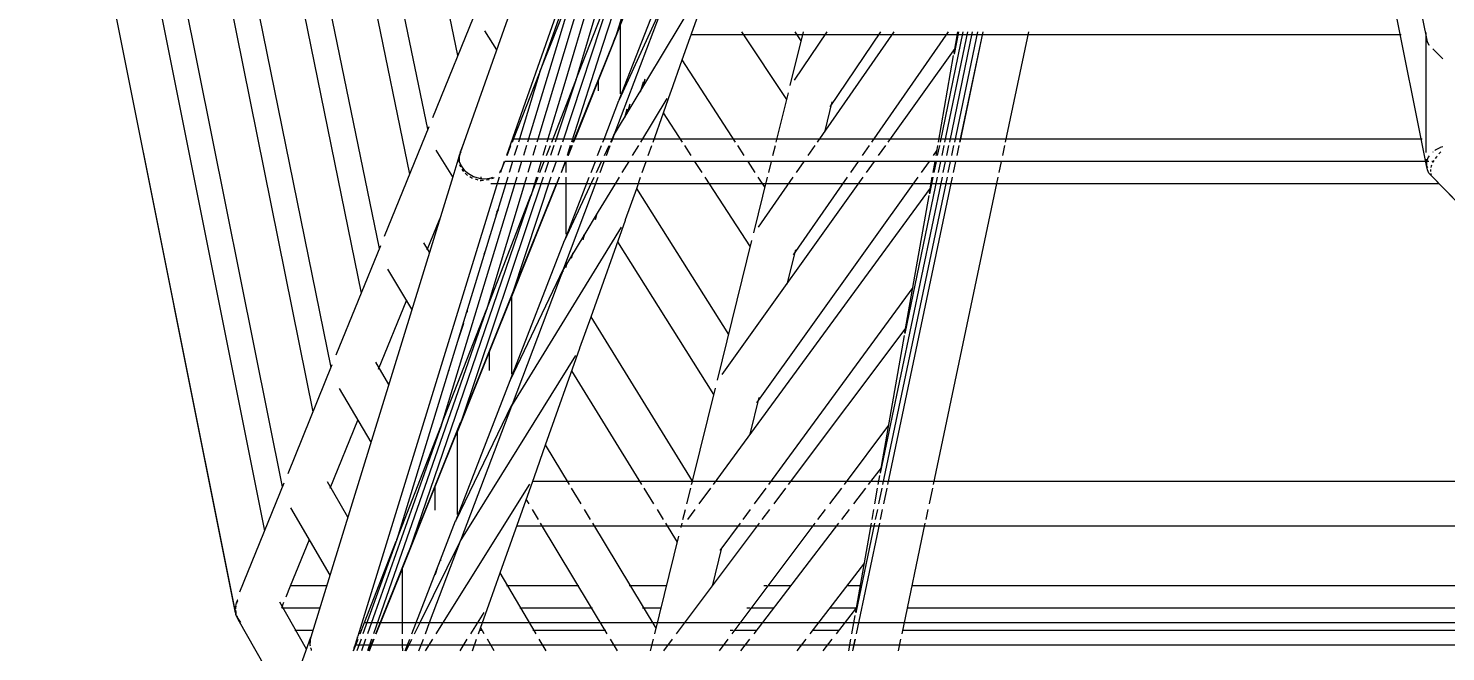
# Model space of a CAD drawing. Header units: millimetres. Extents: x 886808 to 1650903, y -1008069 to 230892.
# Drawn here: x 1014289 to 1015241, y -509511 to -509093 of the extents above; entities that cross this region are included whole.
import ezdxf
from ezdxf.xclip import XClip

# ---------------------------------------------------------------- set-up
doc = ezdxf.new("R2010")
doc.units = ezdxf.units.MM
doc.header["$XCLIPFRAME"] = 0
doc.layers.get('0').update_dxf_attribs({"lineweight": 0})
doc.layers.add('A_Dim', color=8, linetype='Continuous', lineweight=5)
doc.styles.add('TIÊU ĐỀ', font='arial.ttf', dxfattribs={"height": 230})
doc.dimstyles.new('1-100', dxfattribs={"dimtxt": 230, "dimasz": 150, "dimexe": 150, "dimexo": 300, "dimgap": 90, "dimtad": 1, "dimdec": 0, "dimrnd": 5, "dimzin": 0, "dimtxsty": 'TIÊU ĐỀ', "dimblk": 'ARCHTICK', "dimcen": 100, "dimdle": 120, "dimclrd": 256, "dimclre": 256, "dimclrt": 2, "dimadec": 0, "dimazin": 0, "dimtfac": 1, "dimtdec": 0, "dimtix": 1, "dimtmove": 1, "dimatfit": 3, "dimldrblk": 'OPEN30', "dimfxl": 900, "dimtolj": 1, "dimtzin": 0, "dimlwd": 13, "dimlwe": 13, "dimarcsym": 1})

# ---------------------------------------------------------------- blocks, each defined once
blk = doc.blocks.new('_ArchTick')
at = {"color": 0, "linetype": 'ByBlock', "const_width": 0.15}
blk.add_lwpolyline([(-0.5, -0.5), (0.5, 0.5)], dxfattribs=at)
blk = doc.blocks.new('*D746')
at = {"layer": 'A_Dim', "lineweight": 13, "transparency": 16777216}
for p, q in [((1013607.93, -512617.13), (1013607.93, -508177.13)), ((1013654.86, -508297.13), (1013457.93, -508297.13)), ((1014374.12, -512497.13), (1013457.93, -512497.13))]:
    blk.add_line(p, q, dxfattribs=at)
at = {"layer": 'Defpoints', "color": 0, "transparency": 16777216}
for p in [(1013607.93, -508297.13), (1013954.86, -508297.13), (1014674.12, -512497.13)]:
    blk.add_point(p, dxfattribs=at)
at = {"layer": 'A_Dim', "lineweight": 13, "transparency": 16777216, "xscale": 150, "yscale": 150, "zscale": 150}
for p, rotation in [((1013607.93, -508297.13), 90), ((1013607.93, -512497.13), 270)]:
    blk.add_blockref('_ArchTick', p, dxfattribs=dict(at, rotation=rotation))
at = {"layer": 'A_Dim', "color": 2, "transparency": 16777216, "insert": (1013400.49, -510397.13), "char_height": 230, "attachment_point": 5, "rotation": 90, "style": 'TIÊU ĐỀ'}
blk.add_mtext('\\A1;4200', dxfattribs=at)
blk = doc.blocks.new('_Open30')
at = {"color": 0, "linetype": 'ByBlock', "lineweight": -2}
for p, q in [((-1, 0.2679), (0, 0)), ((0, 0), (-1, -0.2679)), ((0, 0), (-1, 0))]:
    blk.add_line(p, q, dxfattribs=at)
blk = doc.blocks.new('A$C14C457CE')
for p, q in [((9414.13, 895.32), (9508.94, 1365.83)), ((10065.27, 886.25), (10138.9, 1240.68)), ((9885.03, 1232.72), (10010.27, 875.16)), ((9886.79, 1232.72), (10032.78, 818.99)), ((10085.42, 836.69), (10166.93, 1229.03)), ((10097.71, 806.47), (10175.34, 1184.37)), ((10117.97, 756.66), (10203.49, 1172.98)), ((9941.6, 1167.26), (10063.8, 820.94)), ((10130.16, 726.67), (10211.79, 1128.06)), ((10150.51, 676.65), (10240.04, 1116.91)), ((9414.74, 812.34), (9470.08, 1089.02)), ((9932.31, 1072.93), (9994.27, 865.65)), ((10162.62, 646.84), (10248.25, 1071.77)), ((10183.04, 596.63), (10276.58, 1060.84)), ((9926, 1023.75), (9968.18, 892.95)), ((10195.09, 567.01), (10283.99, 1011.9)), ((10214.45, 511.44), (10314.53, 1011.93)), ((10214.62, 511.94), (10314.53, 1011.93)), ((9958.38, 1006.77), (10011.61, 830.11)), ((9959.57, 898.47), (9928.61, 975.56)), ((9934.36, 978.7), (9959.57, 898.47)), ((9960.13, 833.31), (9894.03, 943.54)), ((9956, 946.79), (9995.16, 828.1)), ((9986.07, 869.65), (9956.05, 946.66)), ((9964.48, 942.49), (9986.07, 869.65)), ((9914.61, 883.32), (9896.41, 934.57)), ((9956.98, 856.46), (9926.19, 935.56)), ((9984.22, 941.25), (10018.6, 828.1)), ((10010.27, 875.16), (9984.42, 940.6)), ((9956.88, 856.59), (9925, 926.1)), ((9959.63, 834.64), (9925.6, 924.51)), ((10082.26, 844.48), (10051.99, 918.91)), ((9956.25, 906.27), (9956.25, 860.59)), ((9956.25, 906.27), (9957.01, 904.43)), ((9986.83, 830.11), (9957.01, 904.43)), ((9413.03, 892.98), (9414.13, 895.32)), ((9415, 821.09), (9415, 901.7)), ((9431.71, 900.11), (9908.65, 900.11)), ((9682.15, 902.12), (9697.73, 828.1)), ((9712.73, 902.12), (9728.31, 828.1)), ((9712.8, 902.12), (9728.38, 828.1)), ((9716.37, 902.12), (9731.89, 828.1)), ((9719.83, 902.12), (9735.27, 828.1)), ((9723.11, 902.12), (9738.48, 828.1)), ((9726.2, 902.12), (9741.48, 828.1)), ((9729.08, 902.12), (9732.14, 887.18)), ((9732.1, 887.82), (9729.58, 902.12)), ((9736.04, 902.12), (9787.46, 828.1)), ((9772.55, 902.12), (9823.97, 828.1)), ((9781.47, 902.12), (9815.5, 851.65)), ((9817.63, 902.12), (9839.47, 869.73)), ((9842.12, 866.04), (9833.19, 902.12)), ((9834.69, 896.06), (9838.74, 902.12)), ((9844.42, 856.73), (9874.74, 902.12)), ((9959.61, 898.39), (9959.57, 898.47)), ((9959.64, 898.32), (9959.61, 898.39)), ((9961.14, 894.56), (9959.64, 898.32)), ((10039.22, 890), (10047.29, 902.8)), ((9403.88, 884.05), (9410.61, 890.61)), ((9412.99, 892.94), (9413.03, 892.98)), ((9731.53, 891.04), (9776.49, 828.1)), ((9742.6, 828.1), (9732.38, 886.23)), ((9987.83, 828.1), (9961.14, 894.56)), ((9961.14, 894.56), (9986.83, 830.11)), ((9968.18, 892.95), (9989.1, 828.1)), ((9878.86, 828.1), (9914.61, 883.32)), ((9922.12, 862.27), (9914.61, 883.32)), ((9940.6, 866.55), (9939.55, 870.59)), ((9940.18, 867.72), (9940.75, 868.6)), ((9942.79, 861.77), (9940.77, 868.57)), ((9971.22, 868.99), (9971.22, 862.56)), ((9986.07, 869.65), (10000.06, 828.1)), ((10002.26, 828.1), (9986.14, 869.44)), ((10010.27, 875.16), (10024.66, 828.1)), ((10027.97, 830.11), (10010.48, 874.46)), ((9851.5, 828.1), (9843.32, 861.16)), ((9922.13, 862.12), (9922.12, 862.27)), ((9922.18, 861.98), (9922.13, 862.12)), ((9922.2, 861.9), (9922.18, 861.98)), ((9922.2, 861.9), (9922.23, 861.86)), ((9922.23, 861.86), (9922.28, 861.76)), ((9927.24, 847.73), (9922.28, 861.76)), ((9942.46, 828.1), (9924.77, 857.24)), ((9994.27, 865.65), (10005.5, 828.1)), ((9818.73, 835.65), (9813.91, 855.14)), ((9914.53, 828.1), (9927.24, 847.73)), ((9934.21, 828.1), (9927.24, 847.73)), ((9951.57, 847.31), (9949.61, 853.82)), ((9953.17, 844.68), (9951.69, 850.34)), ((9957, 856.34), (9956.98, 856.46)), ((9957.01, 856.3), (9957, 856.34)), ((9957.01, 856.3), (9957.15, 856.02)), ((9967.17, 830.11), (9957.15, 856.02)), ((10016.62, 854.11), (10016.68, 854.21)), ((10114.65, 764.82), (10084.66, 838.57)), ((9417.71, 830.11), (10027.97, 830.11)), ((9959.6, 834.07), (9958.64, 837.24)), ((9959.63, 834.64), (9959.82, 834.28)), ((9960.13, 833.31), (9959.63, 834.64)), ((9961.76, 830.11), (9959.82, 834.28)), ((9962.1, 828.1), (9960.13, 833.31)), ((9962.7, 828.1), (9961.76, 830.11)), ((9967.95, 828.1), (9967.17, 830.11)), ((9987.63, 828.1), (9986.83, 830.11)), ((9986.83, 830.11), (9987.68, 828.1)), ((10011.61, 830.11), (10012.22, 828.1)), ((10028.76, 828.1), (10027.97, 830.11)), ((9403.89, 824.87), (9405.57, 824.39)), ((9405.1, 821.5), (9405.58, 821.11)), ((9405.57, 824.39), (9405.75, 824.3)), ((9405.58, 821.11), (9406.47, 820.12)), ((9405.93, 824.2), (9408.94, 822.68)), ((9407.77, 818.68), (9408.19, 818.21)), ((9408.94, 822.68), (9409.25, 822.44)), ((9410.47, 821.46), (9410.61, 821.35)), ((9412.99, 818.78), (9413.67, 817.88)), ((9698.23, 825.72), (9699.65, 818.99)), ((9728.81, 825.72), (9730.23, 818.99)), ((9728.88, 825.72), (9730.3, 818.99)), ((9732.39, 825.72), (9733.79, 818.99)), ((9735.77, 825.72), (9737.17, 818.99)), ((9738.97, 825.72), (9740.37, 818.99)), ((9741.97, 825.72), (9743.36, 818.99)), ((9744.2, 818.99), (9743.02, 825.72)), ((9743.56, 822.61), (9746.15, 818.99)), ((9778.19, 825.72), (9782.99, 818.99)), ((9789.12, 825.72), (9793.79, 818.99)), ((9825.63, 825.72), (9830.3, 818.99)), ((9853.75, 818.99), (9852.09, 825.72)), ((9872.96, 818.99), (9877.32, 825.72)), ((9908.64, 818.99), (9912.99, 825.72)), ((9937.44, 818.99), (9935.06, 825.72)), ((9947.99, 818.99), (9943.91, 825.72)), ((9965.55, 818.99), (9963.01, 825.72)), ((9966.96, 818.99), (9963.82, 825.72)), ((9971.49, 818.99), (9968.88, 825.72)), ((9991.29, 818.99), (9988.59, 825.72)), ((9988.63, 825.72), (9991.29, 818.99)), ((9991.49, 818.99), (9988.79, 825.72)), ((9989.86, 825.72), (9992.03, 818.99)), ((9995.94, 825.72), (9998.16, 818.99)), ((10000.86, 825.72), (10003.13, 818.99)), ((10005.81, 818.99), (10003.18, 825.72)), ((10006.21, 825.72), (10008.22, 818.99)), ((10012.94, 825.72), (10014.97, 818.99)), ((10019.32, 825.72), (10021.36, 818.99)), ((10025.39, 825.72), (10027.45, 818.99)), ((10032.35, 818.99), (10029.7, 825.72)), ((10063.55, 821.63), (10061.58, 826.65)), ((10063.32, 821.72), (10063.52, 821.45)), ((10063.39, 821.51), (10063.8, 820.94)), ((10063.52, 821.45), (10064.62, 818.39)), ((10063.74, 820.52), (10063.84, 820.56)), ((10063.8, 820.94), (10063.82, 820.89)), ((10063.82, 820.89), (10063.9, 820.58)), ((10063.96, 820.61), (10063.82, 820.89)), ((10063.84, 820.56), (10063.9, 820.58)), ((10063.9, 820.58), (10063.96, 820.61)), ((10063.9, 820.58), (10064.58, 818.13)), ((10068.81, 804.78), (10079.85, 822.73)), ((9408.19, 818.21), (9408.89, 817.15)), ((9409.92, 815.61), (9410.24, 815.11)), ((9410.24, 815.11), (9410.71, 814.05)), ((9410.24, 815.11), (9411.13, 815.11)), ((9411.38, 812.5), (9411.6, 812.01)), ((9411.6, 812.01), (9411.79, 811.02)), ((9412.07, 809.58), (9412.16, 809.11)), ((9412.16, 809.11), (9412.07, 808.26)), ((9413.16, 807.22), (9414.18, 809.53)), ((9413.32, 815.11), (9414.71, 815.11)), ((9413.32, 815.11), (10033.88, 815.11)), ((9413.67, 817.88), (9414.71, 815.11)), ((9414.18, 809.53), (9414.74, 812.34)), ((9414.74, 812.34), (9414.21, 810.93)), ((9414.71, 815.11), (9414.74, 812.34)), ((9415, 815.11), (9414.71, 815.11)), ((9415, 815.11), (9415, 816.57)), ((9700.46, 815.11), (9702.04, 807.61)), ((9731.05, 815.11), (9732.63, 807.61)), ((9731.11, 815.11), (9732.69, 807.61)), ((9734.61, 815.11), (9736.18, 807.61)), ((9737.98, 815.11), (9739.54, 807.61)), ((9741.17, 815.11), (9742.73, 807.61)), ((9744.16, 815.11), (9745.71, 807.61)), ((9746.2, 807.61), (9744.88, 815.11)), ((9748.92, 815.11), (9754.28, 807.61)), ((9785.76, 815.11), (9791.12, 807.61)), ((9796.49, 815.11), (9801.7, 807.61)), ((9833, 815.11), (9838.21, 807.61)), ((9856.57, 807.61), (9854.71, 815.11)), ((9865.59, 807.61), (9870.45, 815.11)), ((9901.27, 807.61), (9906.12, 815.11)), ((9941.49, 807.61), (9938.82, 815.11)), ((9954.9, 807.61), (9950.35, 815.11)), ((9969.86, 807.61), (9967.02, 815.11)), ((9972.3, 807.61), (9968.78, 815.11)), ((9975.91, 807.61), (9973, 815.11)), ((9992.8, 815.11), (9992.8, 807.61)), ((9992.85, 815.11), (9993.63, 813.17)), ((9994.24, 812.14), (9993.05, 815.11)), ((9993.28, 815.11), (9994.24, 812.14)), ((9993.74, 812.98), (9993.63, 813.17)), ((9995.86, 807.61), (9993.74, 812.98)), ((9994.58, 811.3), (9994.24, 812.14)), ((9994.58, 811.3), (9996.06, 807.61)), ((9999.44, 815.11), (10001.92, 807.61)), ((10004.43, 815.11), (10006.96, 807.61)), ((10010.24, 807.61), (10007.32, 815.11)), ((10009.38, 815.11), (10011.63, 807.61)), ((10016.14, 815.11), (10018.4, 807.61)), ((10022.54, 815.11), (10024.82, 807.61)), ((10028.64, 815.11), (10030.93, 807.61)), ((10036.06, 809.62), (10033.88, 815.11)), ((10034.15, 815.11), (10036.06, 809.62)), ((10036.06, 809.62), (10036.18, 809.34)), ((10036.18, 809.34), (10036.2, 809.28)), ((10036.2, 809.28), (10036.68, 807.61)), ((10036.2, 809.28), (10036.71, 807.61)), ((10036.36, 809.09), (10036.2, 809.28)), ((10061.1, 809.28), (10058.26, 806.87)), ((10063.19, 812.09), (10061.1, 809.28)), ((10062.69, 809.98), (10061.96, 808.77)), ((10064.38, 815.11), (10063.19, 812.09)), ((10063.81, 811.83), (10063.61, 811.5)), ((10064.17, 813.13), (10063.81, 811.83)), ((10064.58, 818.13), (10064.38, 815.11)), ((10064.71, 815.11), (10064.56, 814.56)), ((10064.62, 818.28), (10064.58, 818.13)), ((10064.58, 818.13), (10064.71, 815.11)), ((10064.62, 818.39), (10064.62, 818.28)), ((10064.62, 818.28), (10068.81, 804.78)), ((8874.14, 252.89), (9413.16, 807.22)), ((8876.02, 254.72), (9410.82, 804.72)), ((9406.34, 800.11), (10043.31, 800.11)), ((9410.95, 804.95), (9410.82, 804.72)), ((9411.9, 806.63), (9411.53, 805.98)), ((9411.94, 807.03), (9411.9, 806.63)), ((9702.7, 804.5), (9746.15, 598.1)), ((9733.28, 804.5), (9776.73, 598.1)), ((9733.35, 804.5), (9776.8, 598.1)), ((9736.83, 804.5), (9780.1, 598.1)), ((9740.19, 804.5), (9781.66, 605.71)), ((9743.37, 804.5), (9765.16, 699.55)), ((9746.35, 804.5), (9748.65, 793.37)), ((9748.59, 794.04), (9746.75, 804.5)), ((9756.5, 804.5), (9864.73, 652.98)), ((9793.34, 804.5), (9888.02, 671.95)), ((9803.86, 804.5), (9840.12, 752.31)), ((9840.36, 804.5), (9863.74, 770.85)), ((9866.57, 767.14), (9857.33, 804.5)), ((9859.06, 797.52), (9863.58, 804.5)), ((9868.92, 757.65), (9899.26, 804.5)), ((9945.25, 797.01), (9942.59, 804.5)), ((9959.45, 800.11), (9956.79, 804.5)), ((9970.82, 781.41), (9959.45, 800.11)), ((9994.14, 743.49), (9971.04, 804.5)), ((9993.57, 762.19), (9973.75, 804.5)), ((9993.57, 762.19), (9977.12, 804.5)), ((9992.8, 804.5), (9992.8, 766.34)), ((10029.35, 724.19), (9997.11, 804.5)), ((9997.31, 804.5), (9999.07, 800.11)), ((9999.07, 800.11), (10029.35, 724.19)), ((10028.86, 725.94), (9999.07, 800.11)), ((10002.94, 804.5), (10028.86, 725.94)), ((10008.01, 804.5), (10063.46, 639.77)), ((10013.16, 800.11), (10011.45, 804.5)), ((10012.55, 804.5), (10016.13, 792.53)), ((10016.13, 792.53), (10013.16, 800.11)), ((10019.34, 804.5), (10046.19, 715.43)), ((10025.77, 804.5), (10076.25, 638.34)), ((10031.88, 804.5), (10106.3, 561.26)), ((10032.28, 802.57), (10032.41, 802.79)), ((10036.38, 809.03), (10036.36, 809.09)), ((10036.48, 808.77), (10036.38, 809.03)), ((10037.27, 807.74), (10036.38, 809.03)), ((10037.27, 807.74), (10036.48, 808.77)), ((10037.4, 807.61), (10037.27, 807.74)), ((10037.64, 804.5), (10132.53, 496.32)), ((10037.67, 804.5), (10038.99, 800.11)), ((10041.3, 804.13), (10041, 804.34)), ((10042.64, 803.62), (10041.3, 804.13)), ((10043.68, 803.85), (10041.88, 804.5)), ((10047.3, 803.45), (10043.68, 803.85)), ((10044.09, 803.38), (10043.92, 803.82)), ((10043.92, 803.82), (10044.04, 803.39)), ((10044.69, 802.86), (10044.33, 802.99)), ((10046.17, 802.69), (10044.69, 802.86)), ((10051.12, 803.85), (10047.3, 803.45)), ((10048.44, 802.43), (10048.05, 802.47)), ((10049.97, 802.6), (10048.44, 802.43)), ((10050, 802.87), (10049.97, 802.6)), ((10050, 802.51), (10049.97, 802.6)), ((10050, 804.64), (10050, 803.84)), ((10050, 801.9), (10050, 802.51)), ((10054.85, 805.01), (10051.12, 803.85)), ((10052.31, 802.86), (10051.9, 802.81)), ((10053.77, 803.36), (10052.31, 802.86)), ((10058.26, 806.87), (10054.85, 805.01)), ((10056.01, 804.13), (10055.62, 803.99)), ((10057.31, 804.92), (10056.01, 804.13)), ((10059.3, 806.14), (10058.96, 805.93)), ((10060.36, 807.18), (10059.3, 806.14)), ((10061.96, 808.77), (10061.68, 808.49)), ((10068.81, 804.78), (10164, 495.63)), ((9748.04, 797.13), (9893.93, 598.1)), ((9765.09, 700.21), (9748.91, 792.23)), ((9883.45, 698.9), (9945.25, 797.01)), ((9952.72, 776.05), (9945.25, 797.01)), ((10016.13, 792.53), (10016.23, 792.24)), ((10016.23, 792.24), (10016.25, 792.18)), ((10016.25, 792.18), (10098.07, 553.62)), ((10046.19, 715.43), (10016.25, 792.18)), ((9970.82, 781.41), (9970.95, 781.61)), ((9980.62, 765.24), (9970.82, 781.41)), ((10039.08, 780.99), (10038.08, 783.48)), ((10038.37, 782.51), (10039.4, 779.94)), ((10039.72, 778.88), (10038.71, 781.41)), ((9952.74, 775.92), (9952.72, 776.05)), ((9952.78, 775.79), (9952.74, 775.92)), ((9952.8, 775.72), (9952.78, 775.79)), ((9952.8, 775.72), (9952.82, 775.68)), ((9975.85, 710.81), (9952.82, 775.68)), ((9972.96, 776.17), (9971.7, 780.36)), ((10086, 755.62), (10077.51, 776.5)), ((9891.03, 668.23), (9867.85, 761.98)), ((10029.19, 650.93), (9955.5, 770.96)), ((9981.3, 762.6), (9980.1, 766.52)), ((9981.33, 762.54), (9980.43, 765.99)), ((9994.66, 742.12), (9980.62, 765.24)), ((9993.63, 762.06), (9993.57, 762.19)), ((9993.63, 762.06), (9993.65, 761.98)), ((9993.8, 761.72), (9993.65, 761.98)), ((10030.21, 667.9), (9993.65, 761.98)), ((10043.91, 764.28), (10044.09, 764.59)), ((9844.2, 732.66), (9838.48, 755.79)), ((9893.43, 658.55), (9958.01, 761.07)), ((9988.93, 750.15), (9987.81, 753.83)), ((10047.69, 752.83), (10046.32, 756.35)), ((10084.38, 754.22), (10088.16, 760.51)), ((10147.04, 685.17), (10117.17, 758.62)), ((9992.7, 744.02), (9991.89, 747.12)), ((9992.83, 743.8), (9992.02, 746.89)), ((9995.6, 739.29), (9994.17, 743.35)), ((9994.25, 743.23), (9994.23, 743.25)), ((9994.25, 743.23), (9994.42, 742.89)), ((9994.66, 742.12), (9994.25, 743.23)), ((10030.21, 667.9), (9994.42, 742.89)), ((10096.21, 715.76), (10112.41, 742.66)), ((9994.48, 741.11), (9994.83, 741.67)), ((10028.74, 652.12), (9994.66, 742.12)), ((9759.78, 730.41), (9856.76, 598.1)), ((10028.86, 725.94), (10065.91, 633.14)), ((10063.46, 639.77), (10028.86, 725.94)), ((10029.35, 724.19), (10029.35, 672.11)), ((10029.35, 724.19), (10030.2, 722.17)), ((10030.2, 722.17), (10030.24, 721.98)), ((10065.91, 633.14), (10030.24, 721.98)), ((10046.19, 715.43), (10046.29, 715.12)), ((10046.39, 714.86), (10046.29, 715.12)), ((10046.39, 714.86), (10122.08, 497.83)), ((10076.25, 638.34), (10046.39, 714.86)), ((10059.21, 715.19), (10059.21, 713.93)), ((10118.55, 675.58), (10099.63, 722.12)), ((9907.85, 600.23), (9975.85, 710.81)), ((9983.33, 689.8), (9975.85, 710.81)), ((10059.51, 712.92), (10059.77, 713.34)), ((10061.53, 706.29), (10065.25, 695.44)), ((9764.56, 703.22), (9843.49, 598.1)), ((9781.59, 606.37), (9765.44, 698.2)), ((9983.35, 689.69), (9983.33, 689.8)), ((10006.42, 624.71), (9983.35, 689.69)), ((10044.28, 687.01), (10044.28, 674.74)), ((10063.71, 559.75), (9986.23, 684.68)), ((10111.75, 665.32), (10120.55, 680.23)), ((10179.43, 605.52), (10149.69, 678.66)), ((9941.72, 598.1), (9988.73, 674.55)), ((10030.24, 667.84), (10030.21, 667.9)), ((10030.24, 667.84), (10030.42, 667.49)), ((10066.83, 573.69), (10030.24, 667.84)), ((10071.25, 674.29), (10071.56, 674.81)), ((9907.85, 600.23), (9892.39, 662.76)), ((10123.68, 626.56), (10144.95, 662.59)), ((9869.09, 631.99), (9863.04, 656.45)), ((10028.85, 651.83), (10028.84, 651.86)), ((10028.85, 651.83), (10029.01, 651.54)), ((10029.19, 650.93), (10028.85, 651.83)), ((10066.83, 573.69), (10029.01, 651.54)), ((10063.33, 560.75), (10029.19, 650.93)), ((9776.03, 638.02), (9806, 598.1)), ((10063.49, 639.7), (10063.46, 639.77)), ((10063.49, 639.7), (10102.46, 542.09)), ((10098.07, 553.62), (10063.49, 639.7)), ((10076.25, 638.34), (10076.37, 638)), ((10076.34, 638.02), (10076.25, 638.34)), ((10076.56, 637.46), (10076.34, 638.02)), ((10087.3, 642.97), (10087.95, 641.12)), ((10151.1, 595.55), (10132.45, 641.41)), ((10065.91, 633.14), (10065.91, 577.91)), ((10065.91, 633.14), (10066.79, 631.05)), ((10066.79, 631.05), (10066.85, 630.79)), ((10102.46, 542.09), (10066.85, 630.79)), ((10076.56, 637.46), (10126.01, 497.83)), ((10106.3, 561.26), (10076.56, 637.46)), ((10091.14, 630.42), (10091.21, 630.53)), ((9990.41, 598.1), (10006.42, 624.71)), ((10013.96, 603.49), (10006.42, 624.71)), ((9781.08, 609.31), (9789.68, 598.1)), ((10095.72, 615.89), (10095.72, 615.46)), ((9314.49, 600.11), (10015.15, 600.11)), ((9783.05, 598.1), (9781.99, 604.13)), ((9907.88, 600.11), (9907.85, 600.23)), ((9908.38, 598.1), (9907.88, 600.11)), ((10013.97, 603.44), (10013.96, 603.49)), ((10036.96, 538.68), (10013.97, 603.44)), ((10139.18, 576.24), (10152.94, 599.95)), ((9746.65, 595.72), (9748.89, 585.11)), ((9777.24, 595.72), (9779.47, 585.11)), ((9777.3, 595.72), (9779.54, 585.11)), ((9780.59, 595.72), (9782.82, 585.11)), ((9785.33, 585.11), (9783.47, 595.72)), ((9791.51, 595.72), (9799.66, 585.11)), ((9807.79, 595.72), (9815.76, 585.11)), ((9845.28, 595.72), (9853.25, 585.11)), ((9858.51, 595.72), (9866.28, 585.11)), ((9895.68, 595.72), (9903.45, 585.11)), ((9911.59, 585.11), (9908.97, 595.72)), ((9933.73, 585.11), (9940.25, 595.72)), ((9982.59, 585.11), (9988.97, 595.72)), ((10079.92, 497.83), (10016.96, 598.42)), ((10080.81, 596.02), (10080.81, 580.83)), ((10211.8, 525.92), (10182.01, 599.16)), ((9749.7, 581.23), (9751.12, 574.5)), ((9780.29, 581.23), (9781.7, 574.5)), ((9780.35, 581.23), (9781.77, 574.5)), ((9783.63, 581.23), (9785.04, 574.5)), ((9787.2, 574.5), (9786.02, 581.23)), ((9802.64, 581.23), (9807.8, 574.5)), ((9818.67, 581.23), (9823.72, 574.5)), ((9856.16, 581.23), (9861.21, 574.5)), ((9869.13, 581.23), (9874.06, 574.5)), ((9906.3, 581.23), (9911.23, 574.5)), ((9914.21, 574.5), (9912.55, 581.23)), ((9927.21, 574.5), (9931.34, 581.23)), ((9976.2, 574.5), (9980.25, 581.23)), ((10011.19, 574.5), (10015.24, 581.23)), ((10017.57, 585.11), (10019.4, 588.15)), ((10151.19, 537.2), (10177.49, 582.5)), ((9751.62, 572.12), (9767.26, 497.83)), ((9782.2, 572.12), (9797.84, 497.83)), ((9782.27, 572.12), (9797.91, 497.83)), ((9785.54, 572.12), (9798.17, 511.86)), ((9798.1, 512.51), (9787.62, 572.12)), ((9809.64, 572.12), (9866.68, 497.83)), ((9825.51, 572.12), (9881.29, 497.83)), ((9863, 572.12), (9918.78, 497.83)), ((9875.8, 572.12), (9889.33, 553.67)), ((9915.49, 569.31), (9914.8, 572.12)), ((9917.94, 559.43), (9925.74, 572.12)), ((9932.26, 501.5), (9974.77, 572.12)), ((9965.04, 497.83), (10009.75, 572.12)), ((10066.85, 573.64), (10066.83, 573.69)), ((10066.85, 573.64), (10067.03, 573.31)), ((10077, 547.51), (10066.85, 573.64)), ((9314.49, 570.11), (10025.8, 570.11)), ((9933.17, 497.83), (9916.93, 563.5)), ((9894.39, 529.71), (9888.02, 555.46)), ((10063.46, 560.45), (10063.43, 560.49)), ((10063.46, 560.45), (10063.6, 560.2)), ((10090.67, 505.33), (10063.6, 560.2)), ((10084.32, 505.33), (10063.6, 560.2)), ((10098.09, 553.55), (10098.07, 553.62)), ((10098.14, 553.5), (10098.09, 553.55)), ((10098.69, 552.06), (10098.14, 553.5)), ((10106.3, 561.26), (10129.08, 497.83)), ((10128.05, 505.33), (10106.77, 559.95)), ((10177.71, 530.11), (10165.09, 561.14)), ((9792.3, 545.47), (9828.89, 497.83)), ((10076.61, 546.86), (10077, 547.51)), ((10096.31, 497.83), (10077, 547.51)), ((10120.47, 497.83), (10098.69, 552.06)), ((10098.69, 552.06), (10120.34, 497.83)), ((10012.84, 497.83), (10036.96, 538.68)), ((10044.59, 517.24), (10036.96, 538.68)), ((10080.43, 537.8), (10079.13, 542.03)), ((10080.5, 537.66), (10080.43, 537.8)), ((10102.46, 542.09), (10102.48, 542.04)), ((10102.48, 505.33), (10102.48, 542.04)), ((10103.37, 539.93), (10102.48, 542.04)), ((10103.37, 539.93), (10103.45, 539.62)), ((10120.23, 497.83), (10103.51, 539.48)), ((9314.49, 530.11), (9760.46, 530.11)), ((9795.01, 530.11), (9804.1, 530.11)), ((9841.9, 530.11), (9857.05, 530.11)), ((9857.87, 530.11), (9859.91, 530.11)), ((9894.08, 530.11), (9894.81, 530.11)), ((9925.19, 530.11), (9950.27, 530.11)), ((9984.06, 530.11), (10032.65, 530.11)), ((10153.38, 530.11), (10177.71, 530.11)), ((10180.76, 522.61), (10177.71, 530.11)), ((9314.49, 515.11), (9763.62, 515.11)), ((9797.59, 515.39), (9811.36, 497.83)), ((9797.64, 515.11), (9815.62, 515.11)), ((9853.42, 515.11), (9868.32, 515.11)), ((9869.13, 515.11), (9871.17, 515.11)), ((9928.9, 515.11), (9941.24, 515.11)), ((9975.03, 515.11), (10023.8, 515.11)), ((10048.8, 505.33), (10044.59, 517.24)), ((10158, 515.11), (10183.52, 515.11)), ((10166.95, 487.5), (10184.95, 518.99)), ((10183.69, 515.4), (10182.23, 518.99)), ((10213.11, 520.44), (10213.27, 520.51)), ((10213.53, 520.61), (10213.27, 520.51)), ((10213.27, 520.51), (10214.24, 518.59)), ((10213.34, 520.02), (10213.96, 518.78)), ((10213.96, 518.78), (10214.06, 518.27)), ((10214.24, 518.59), (10214.93, 515.11)), ((10214.44, 516.44), (10214.71, 515.11)), ((10214.71, 515.11), (10214.67, 514.6)), ((10214.93, 515.11), (10214.86, 514.43)), ((9765.68, 505.33), (9314.49, 505.33)), ((9766.05, 505.33), (9765.68, 505.33)), ((10117.22, 505.33), (9766.05, 505.33)), ((9800.68, 497.83), (9798.54, 510.03)), ((10056.72, 497.83), (10047.68, 512.16)), ((10051.46, 497.83), (10048.8, 505.33)), ((10087.16, 497.83), (10084.32, 505.33)), ((10094.38, 497.83), (10090.67, 505.33)), ((10102.48, 497.83), (10102.48, 505.33)), ((10117.46, 505.33), (10117.22, 505.33)), ((10128.05, 505.33), (10117.46, 505.33)), ((10130.98, 497.83), (10128.05, 505.33)), ((10180.39, 450.57), (10212.91, 507.5)), ((10213.22, 508.02), (10211.35, 505.46)), ((10213.26, 508.4), (10212.47, 507.42)), ((10212.91, 507.5), (10214.38, 510.76)), ((10213.5, 508.82), (10213.22, 508.02)), ((10213.84, 509.81), (10213.26, 508.4)), ((10213.84, 509.81), (10213.5, 508.82)), ((10213.91, 509.93), (10213.84, 509.81)), ((10214.45, 511.44), (10214.28, 510.96)), ((10214.38, 510.76), (10214.46, 511.32)), ((10214.55, 512.77), (10214.45, 511.44)), ((10214.46, 511.32), (10214.45, 511.44)), ((10214.59, 511.64), (10214.46, 511.32)), ((10214.79, 513.7), (10214.59, 511.64)), ((9314.49, 500.11), (9766.78, 500.11)), ((9809.11, 500.11), (9827.14, 500.11)), ((9864.93, 500.11), (9879.58, 500.11)), ((9880.4, 500.11), (9882.44, 500.11)), ((9966, 500.11), (10014.94, 500.11)), ((10047.66, 497.83), (10050.04, 501.85)), ((10049.01, 500.11), (10050.65, 500.11)), ((10132.79, 495.58), (10132.53, 496.32)), ((10132.79, 495.58), (10133.18, 494.21)), ((10162.62, 500.11), (10174.95, 500.11)), ((10163.98, 495.78), (10163.85, 496.11)), ((10163.95, 495.77), (10163.98, 495.78)), ((10164, 495.63), (10164.57, 493.76)), ((10263.71, 221.62), (10164, 495.63)), ((10133.9, 490.33), (9314.49, 490.33)), ((9768.02, 494.21), (9769.66, 486.45)), ((9798.6, 494.21), (9800.24, 486.45)), ((9798.67, 494.21), (9800.31, 486.45)), ((9802.68, 486.45), (9801.32, 494.21)), ((9814.2, 494.21), (9820.29, 486.45)), ((9831.66, 494.21), (9837.63, 486.45)), ((9869.46, 494.21), (9875.43, 486.45)), ((9884.01, 494.21), (9889.84, 486.45)), ((9921.5, 494.21), (9927.33, 486.45)), ((9935.99, 486.45), (9934.07, 494.21)), ((9958.19, 486.45), (9962.86, 494.21)), ((10006.12, 486.45), (10010.71, 494.21)), ((10040.94, 486.45), (10045.53, 494.21)), ((10055.5, 486.45), (10052.75, 494.21)), ((10063.91, 486.45), (10059.01, 494.21)), ((10087.04, 486.45), (10082.18, 494.21)), ((10091.47, 486.45), (10088.53, 494.21)), ((10100, 486.45), (10096.17, 494.21)), ((10100.73, 486.45), (10097.71, 494.21)), ((10102.48, 488.11), (10102.46, 486.45)), ((10102.48, 488.11), (10102.48, 494.21)), ((10124.8, 486.45), (10121.68, 494.21)), ((10121.79, 494.21), (10124.89, 486.45)), ((10125.04, 486.45), (10121.92, 494.21)), ((10123.34, 494.21), (10126.05, 486.45)), ((10127.29, 494.21), (10130.04, 486.45)), ((10130.38, 494.21), (10133.17, 486.45)), ((10135.41, 486.45), (10132.39, 494.21)), ((10133.18, 494.21), (10134.68, 489.33)), ((10135.1, 488.08), (10134.68, 489.33)), ((10135.1, 488.08), (10135.6, 486.45)), ((10163.81, 487.05), (10163.61, 486.73)), ((10163.86, 486.91), (10163.67, 486.57)), ((10164.2, 488.26), (10163.81, 487.05)), ((10164.2, 488.26), (10163.86, 486.91)), ((10164.17, 488.35), (10164.18, 488.3)), ((10164.2, 488.26), (10164.18, 488.3)), ((10164.71, 490.33), (10164.56, 489.78)), ((10164.57, 493.76), (10164.62, 493.62)), ((10164.71, 490.33), (10164.57, 489.76)), ((10164.62, 493.62), (10164.58, 493.39)), ((10164.61, 493.34), (10164.58, 493.39)), ((10164.63, 493.28), (10164.61, 493.34)), ((10164.63, 493.28), (10164.71, 490.33))]:
    blk.add_line(p, q)

msp = doc.modelspace()

# ---------------------------------------------------------------- block references
at = {"layer": 'A_Dim', "transparency": 33554636}
ref = msp.add_blockref('A$C14C457CE', (1024642.53, -509997.13), dxfattribs=dict(at, xscale=-1))
XClip(ref).set_block_clipping_path([(7946.8262406772, -441.4141993674), (10608.649371153, 4022.528169149)])

# ---------------------------------------------------------------- dimensions: what is measured, and where the dimension line sits
dim = msp.add_linear_dim(base=(1013607.93, -508297.13), p1=(1014674.12, -512497.13), p2=(1013954.86, -508297.13), angle=90, dimstyle='1-100', override={"dimscale": 1}, dxfattribs=at)
dim.commit()
dim.dimension.update_dxf_attribs({"geometry": '*D746', "text_midpoint": (1013400.49, -510397.13)})

doc.saveas('drawing.dxf')
